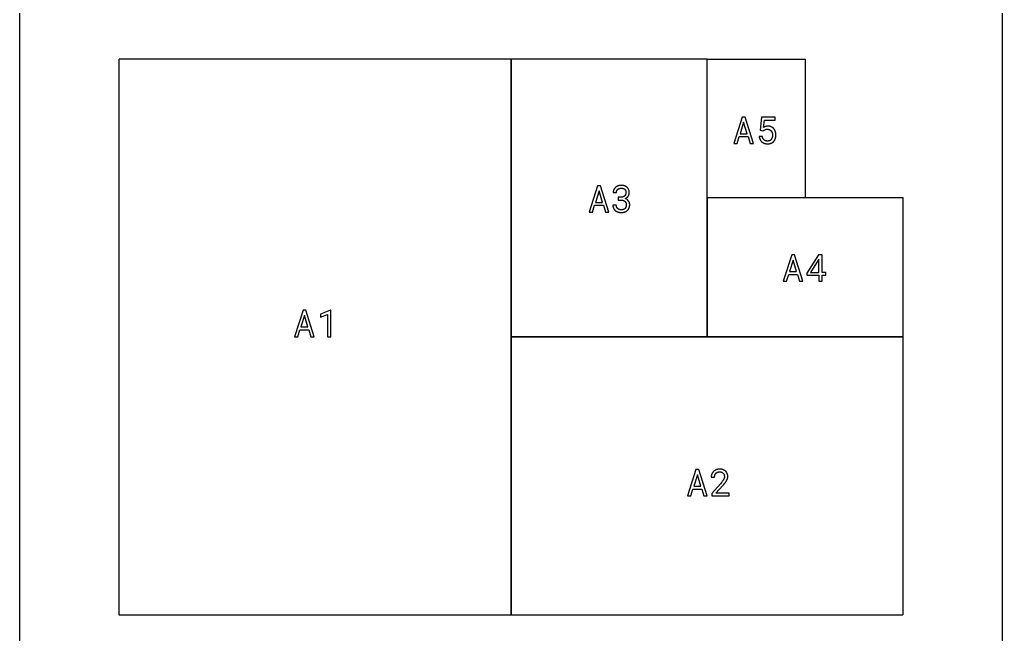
# Model space of a CAD drawing. Extents: x -150 to 1338, y -50 to 2906.
# Drawn here: x -150 to 1338, y 1000 to 1931 of the extents above; entities that cross this region are included whole.
import ezdxf

# ---------------------------------------------------------------- set-up
doc = ezdxf.new("R2010")
doc.units = 0
doc.header["$MEASUREMENT"] = 0
doc.linetypes.add('DASHED2', pattern=[0.375, 0.25, -0.125])
doc.layers.get('0').update_dxf_attribs({"linetype": 'CONTINUOUS'})

msp = doc.modelspace()

# ---------------------------------------------------------------- linework, layer by layer
for p, q in [((-150, 2865.8), (-150, -10)), ((1338, -10), (1338, 2865.8)), ((944.1, 1783.5), (931.2, 1743.5)), ((946.3, 1775.7), (940.9, 1758.3)), ((948.4, 1783.5), (944.1, 1783.5)), ((951.5, 1758.3), (946.3, 1775.7)), ((961.1, 1743.5), (948.4, 1783.5)), ((973.4, 1783.5), (971.4, 1763.6)), ((993.9, 1783.5), (973.4, 1783.5)), ((976.5, 1767.9), (977.6, 1778.6)), ((977.6, 1778.6), (993.9, 1778.6)), ((993.9, 1778.6), (993.9, 1783.5)), ((940.9, 1758.3), (951.5, 1758.3)), ((971.4, 1763.6), (975.4, 1762.6)), ((975.4, 1762.6), (976.7, 1763.6)), ((931.2, 1743.5), (936.3, 1743.5)), ((936.3, 1743.5), (939.5, 1753.9)), ((939.5, 1753.9), (952.9, 1753.9)), ((952.9, 1753.9), (956, 1743.5)), ((956, 1743.5), (961.1, 1743.5)), ((974.7, 1754.1), (969.9, 1754.1)), ((725.1, 1679.5), (712.2, 1639.5)), ((727.3, 1671.7), (721.9, 1654.3)), ((729.4, 1679.5), (725.1, 1679.5)), ((732.5, 1654.3), (727.3, 1671.7)), ((742.1, 1639.5), (729.4, 1679.5)), ((748.7, 1669.1), (753.8, 1669.1)), ((721.9, 1654.3), (732.5, 1654.3)), ((756.5, 1662), (756.5, 1657.9)), ((760.1, 1662), (756.5, 1662)), ((756.5, 1657.9), (760.1, 1657.9)), ((712.2, 1639.5), (717.3, 1639.5)), ((717.3, 1639.5), (720.5, 1649.9)), ((720.5, 1649.9), (733.9, 1649.9)), ((733.9, 1649.9), (737, 1639.5)), ((737, 1639.5), (742.1, 1639.5)), ((753.4, 1650.1), (748.3, 1650.1)), ((1019.1, 1575), (1006.2, 1535)), ((1021.3, 1567.1), (1015.9, 1549.8)), ((1023.4, 1575), (1019.1, 1575)), ((1026.5, 1549.8), (1021.3, 1567.1)), ((1036.1, 1535), (1023.4, 1575)), ((1059.7, 1575), (1041.8, 1547.3)), ((1059.2, 1566.7), (1047.5, 1548.4)), ((1060.1, 1568.2), (1059.2, 1566.7)), ((1065.1, 1575), (1059.7, 1575)), ((1060.1, 1548.4), (1060.1, 1568.2)), ((1065.1, 1548.4), (1065.1, 1575)), ((1015.9, 1549.8), (1026.5, 1549.8)), ((1047.5, 1548.4), (1060.1, 1548.4)), ((1070.7, 1548.4), (1065.1, 1548.4)), ((1070.7, 1544.3), (1070.7, 1548.4)), ((1006.2, 1535), (1011.3, 1535)), ((1011.3, 1535), (1014.5, 1545.4)), ((1014.5, 1545.4), (1027.9, 1545.4)), ((1027.9, 1545.4), (1031, 1535)), ((1031, 1535), (1036.1, 1535)), ((1041.8, 1547.3), (1041.8, 1544.3)), ((1041.8, 1544.3), (1060.1, 1544.3)), ((1060.1, 1544.3), (1060.1, 1535)), ((1060.1, 1535), (1065.1, 1535)), ((1065.1, 1544.3), (1070.7, 1544.3)), ((1065.1, 1535), (1065.1, 1544.3)), ((279.1, 1491), (266.2, 1451)), ((283.4, 1491), (279.1, 1491)), ((296.1, 1451), (283.4, 1491)), ((320.6, 1491), (305.5, 1485.2)), ((321, 1491), (320.6, 1491)), ((321, 1451), (321, 1491)), ((281.3, 1483.1), (275.9, 1465.8)), ((286.5, 1465.8), (281.3, 1483.1)), ((305.5, 1485.2), (305.5, 1480.5)), ((305.5, 1480.5), (315.9, 1484.5)), ((315.9, 1484.5), (315.9, 1451)), ((271.3, 1451), (274.5, 1461.4)), ((274.5, 1461.4), (287.9, 1461.4)), ((275.9, 1465.8), (286.5, 1465.8)), ((287.9, 1461.4), (291, 1451)), ((266.2, 1451), (271.3, 1451)), ((291, 1451), (296.1, 1451)), ((315.9, 1451), (321, 1451)), ((874.1, 1250), (861.2, 1210)), ((878.4, 1250), (874.1, 1250)), ((891.1, 1210), (878.4, 1250)), ((876.3, 1242.1), (870.9, 1224.8)), ((881.5, 1224.8), (876.3, 1242.1)), ((897.1, 1238.2), (902.2, 1238.2)), ((866.3, 1210), (869.5, 1220.4)), ((869.5, 1220.4), (882.9, 1220.4)), ((870.9, 1224.8), (881.5, 1224.8)), ((882.9, 1220.4), (886, 1210)), ((911, 1228.2), (897.9, 1213.7)), ((904, 1214.1), (914.7, 1225.8)), ((861.2, 1210), (866.3, 1210)), ((886, 1210), (891.1, 1210)), ((897.9, 1213.7), (897.9, 1210)), ((897.9, 1210), (924.1, 1210)), ((924.1, 1214.1), (904, 1214.1)), ((924.1, 1210), (924.1, 1214.1))]:
    msp.add_line(p, q)
at = {"linetype": 'DASHED2'}
for points in [[(594, 1030), (594, 1871), (0, 1871), (0, 1030)], [(891, 1451), (891, 1871), (594, 1871), (594, 1451)], [(1039.5, 1661), (891, 1661), (891, 1871), (1039.5, 1871)], [(891, 1871), (1039.5, 1871), (1039.5, 1661), (891, 1661)], [(594, 1030), (1188, 1030), (1188, 1451), (594, 1451)]]:
    msp.add_lwpolyline(points, close=True, dxfattribs=at)
for points in [[(969.9, 1754.1), (969.9, 1753.7), (970, 1753.4), (970, 1753.1), (970.1, 1752.7), (970.2, 1752.4), (970.2, 1752.1), (970.3, 1751.8), (970.4, 1751.5), (970.5, 1751.2), (970.6, 1750.9), (970.7, 1750.6), (970.8, 1750.3), (970.9, 1750), (971, 1749.7), (971.1, 1749.5), (971.2, 1749.2), (971.4, 1749), (971.5, 1748.7), (971.7, 1748.5), (971.8, 1748.2), (972, 1748), (972.2, 1747.7), (972.3, 1747.5), (972.5, 1747.3), (972.7, 1747.1), (972.8, 1746.9), (973, 1746.7), (973.2, 1746.5), (973.4, 1746.3), (973.6, 1746.1), (973.8, 1745.9), (974, 1745.7), (974.2, 1745.6), (974.5, 1745.4), (974.7, 1745.3), (974.9, 1745.1), (975.1, 1745), (975.4, 1744.8), (975.6, 1744.7), (975.8, 1744.5), (976.1, 1744.4), (976.3, 1744.3), (976.6, 1744.2), (976.8, 1744.1), (977.1, 1744), (977.4, 1743.9), (977.6, 1743.8), (977.9, 1743.7), (978.2, 1743.6), (978.4, 1743.5), (978.7, 1743.5), (979, 1743.4), (979.3, 1743.3), (979.6, 1743.3), (979.8, 1743.2), (980.1, 1743.2), (980.4, 1743.1), (980.7, 1743.1), (981, 1743.1), (981.3, 1743), (981.6, 1743), (981.9, 1743), (982.2, 1743), (982.5, 1743), (982.9, 1743), (983.3, 1743), (983.7, 1743), (984.1, 1743.1), (984.4, 1743.1), (984.8, 1743.1), (985.1, 1743.2), (985.5, 1743.2), (985.8, 1743.3), (986.2, 1743.4), (986.5, 1743.5), (986.8, 1743.6), (987.1, 1743.7), (987.5, 1743.8), (987.8, 1743.9), (988.1, 1744), (988.4, 1744.1), (988.6, 1744.3), (988.9, 1744.4), (989.2, 1744.5), (989.5, 1744.7), (989.7, 1744.9), (990, 1745), (990.2, 1745.2), (990.5, 1745.4), (990.7, 1745.5), (990.9, 1745.7), (991.1, 1745.9), (991.4, 1746.1), (991.6, 1746.3), (991.8, 1746.5), (992, 1746.8), (992.2, 1747), (992.3, 1747.2), (992.5, 1747.5), (992.7, 1747.7), (992.9, 1747.9), (993, 1748.2), (993.2, 1748.5), (993.3, 1748.7), (993.5, 1749), (993.6, 1749.3), (993.7, 1749.5), (993.9, 1749.8), (994, 1750.1), (994.1, 1750.4), (994.2, 1750.7), (994.3, 1751), (994.4, 1751.3), (994.5, 1751.6), (994.6, 1751.9), (994.6, 1752.2), (994.7, 1752.6), (994.8, 1752.9), (994.8, 1753.2), (994.9, 1753.5), (994.9, 1753.9), (995, 1754.2), (995, 1754.6), (995, 1754.9), (995, 1755.2), (995.1, 1755.6), (995.1, 1756.3), (995.1, 1757), (995, 1757.4), (995, 1757.8), (995, 1758.1), (995, 1758.5), (994.9, 1758.8), (994.9, 1759.2), (994.8, 1759.5), (994.7, 1759.9), (994.7, 1760.2), (994.6, 1760.5), (994.5, 1760.8), (994.4, 1761.2), (994.3, 1761.5), (994.2, 1761.8), (994.1, 1762.1), (994, 1762.4), (993.9, 1762.7), (993.8, 1763), (993.7, 1763.3), (993.5, 1763.5), (993.4, 1763.8), (993.2, 1764.1), (993.1, 1764.3), (992.9, 1764.6), (992.8, 1764.8), (992.6, 1765.1), (992.4, 1765.3), (992.3, 1765.6), (992.1, 1765.8), (991.9, 1766), (991.7, 1766.2), (991.5, 1766.4), (991.3, 1766.6), (991.1, 1766.8), (990.9, 1767), (990.6, 1767.2), (990.4, 1767.4), (990.2, 1767.6), (989.9, 1767.7), (989.7, 1767.9), (989.5, 1768), (989.2, 1768.2), (988.9, 1768.3), (988.7, 1768.5), (988.4, 1768.6), (988.1, 1768.7), (987.9, 1768.8), (987.6, 1768.9), (987.3, 1769), (987, 1769.1), (986.7, 1769.2), (986.4, 1769.3), (986.1, 1769.4), (985.8, 1769.4), (985.5, 1769.5), (985.2, 1769.5), (984.8, 1769.6), (984.5, 1769.6), (984.2, 1769.6), (983.9, 1769.7), (983.5, 1769.7), (983.2, 1769.7), (982.6, 1769.7), (982.1, 1769.6), (981.9, 1769.6), (981.6, 1769.6), (981.4, 1769.6), (981.1, 1769.5), (980.9, 1769.5), (980.7, 1769.5), (980.4, 1769.4), (980.2, 1769.4), (980, 1769.3), (979.8, 1769.3), (979.6, 1769.2), (979.4, 1769.2), (978.9, 1769), (978.6, 1768.9), (978.2, 1768.7), (977.8, 1768.6), (977.5, 1768.4), (977.1, 1768.3), (976.8, 1768.1), (976.5, 1767.9)], [(979.8, 1764.9), (980, 1765), (980.3, 1765), (980.5, 1765), (980.8, 1765.1), (981.1, 1765.1), (981.4, 1765.1), (981.7, 1765.1), (982, 1765.1), (982.2, 1765.1), (982.5, 1765.1), (982.7, 1765.1), (982.9, 1765.1), (983.1, 1765), (983.4, 1765), (983.6, 1765), (983.8, 1764.9), (984, 1764.9), (984.2, 1764.8), (984.4, 1764.8), (984.6, 1764.7), (984.8, 1764.7), (985, 1764.6), (985.2, 1764.5), (985.4, 1764.4), (985.6, 1764.3), (985.8, 1764.2), (985.9, 1764.2), (986.1, 1764.1), (986.3, 1763.9), (986.4, 1763.8), (986.6, 1763.7), (986.8, 1763.6), (986.9, 1763.5), (987.1, 1763.4), (987.2, 1763.2), (987.4, 1763.1), (987.5, 1763), (987.6, 1762.8), (987.8, 1762.7), (987.9, 1762.5), (988, 1762.4), (988.1, 1762.2), (988.3, 1762.1), (988.4, 1761.9), (988.5, 1761.8), (988.6, 1761.6), (988.7, 1761.4), (988.8, 1761.2), (988.9, 1761.1), (989, 1760.9), (989.1, 1760.7), (989.1, 1760.5), (989.2, 1760.3), (989.3, 1760.1), (989.4, 1759.9), (989.5, 1759.5), (989.6, 1759.3), (989.6, 1759.1), (989.7, 1758.9), (989.7, 1758.7), (989.8, 1758.5), (989.8, 1758.3), (989.8, 1758), (989.9, 1757.8), (989.9, 1757.6), (989.9, 1757.4), (989.9, 1757.2), (990, 1756.9), (990, 1756.7), (990, 1756.5), (990, 1756.2), (990, 1755.7), (990, 1755.2), (989.9, 1754.8), (989.9, 1754.5), (989.9, 1754.3), (989.8, 1754), (989.8, 1753.8), (989.7, 1753.6), (989.7, 1753.4), (989.7, 1753.1), (989.6, 1752.9), (989.5, 1752.7), (989.4, 1752.3), (989.4, 1752.1), (989.3, 1751.9), (989.2, 1751.7), (989.1, 1751.5), (989.1, 1751.3), (989, 1751.1), (988.9, 1750.9), (988.8, 1750.8), (988.7, 1750.6), (988.6, 1750.4), (988.5, 1750.3), (988.4, 1750.1), (988.3, 1749.9), (988.2, 1749.8), (988.1, 1749.6), (987.9, 1749.5), (987.8, 1749.3), (987.7, 1749.2), (987.6, 1749.1), (987.4, 1748.9), (987.3, 1748.8), (987.2, 1748.7), (987, 1748.6), (986.9, 1748.5), (986.7, 1748.3), (986.6, 1748.2), (986.4, 1748.1), (986.2, 1748), (986.1, 1748), (985.9, 1747.9), (985.7, 1747.8), (985.5, 1747.7), (985.4, 1747.6), (985.2, 1747.6), (985, 1747.5), (984.8, 1747.4), (984.6, 1747.4), (984.4, 1747.3), (984.2, 1747.3), (984, 1747.3), (983.8, 1747.2), (983.6, 1747.2), (983.4, 1747.2), (983.2, 1747.2), (983, 1747.2), (982.7, 1747.2), (982.5, 1747.1), (982.3, 1747.2), (982.1, 1747.2), (981.9, 1747.2), (981.7, 1747.2), (981.5, 1747.2), (981.3, 1747.2), (981.2, 1747.2), (981, 1747.3), (980.8, 1747.3), (980.6, 1747.3), (980.4, 1747.4), (980.3, 1747.4), (980.1, 1747.4), (979.9, 1747.5), (979.8, 1747.5), (979.6, 1747.6), (979.4, 1747.6), (979.3, 1747.7), (979.1, 1747.8), (978.9, 1747.8), (978.8, 1747.9), (978.6, 1748), (978.5, 1748.1), (978.3, 1748.1), (978.2, 1748.2), (978, 1748.3), (977.9, 1748.4), (977.8, 1748.5), (977.6, 1748.6), (977.5, 1748.7), (977.4, 1748.8), (977.2, 1748.9), (977.1, 1749), (977, 1749.1), (976.9, 1749.3), (976.8, 1749.4), (976.6, 1749.5), (976.5, 1749.6), (976.4, 1749.8), (976.3, 1749.9), (976.2, 1750), (976.1, 1750.2), (976, 1750.3), (975.9, 1750.5), (975.8, 1750.6), (975.8, 1750.8), (975.7, 1750.9), (975.6, 1751.1), (975.5, 1751.2), (975.4, 1751.4), (975.4, 1751.6), (975.3, 1751.7), (975.2, 1751.9), (975.2, 1752.1), (975.1, 1752.3), (975.1, 1752.5), (975, 1752.7), (975, 1752.9), (974.9, 1753), (974.9, 1753.2), (974.8, 1753.7), (974.7, 1754.1)], [(766.9, 1660.1), (767.1, 1660.2), (767.3, 1660.2), (767.5, 1660.3), (767.7, 1660.4), (767.9, 1660.5), (768.1, 1660.6), (768.3, 1660.7), (768.4, 1660.8), (768.6, 1660.9), (768.8, 1661.1), (769, 1661.2), (769.1, 1661.3), (769.3, 1661.4), (769.4, 1661.5), (769.6, 1661.6), (769.7, 1661.8), (770, 1662), (770.3, 1662.3), (770.5, 1662.6), (770.8, 1662.8), (770.9, 1663), (771, 1663.1), (771.1, 1663.3), (771.2, 1663.4), (771.3, 1663.5), (771.5, 1663.7), (771.5, 1663.8), (771.6, 1664), (771.8, 1664.3), (772, 1664.6), (772.1, 1664.9), (772.3, 1665.2), (772.4, 1665.3), (772.4, 1665.5), (772.5, 1665.6), (772.5, 1665.8), (772.6, 1665.9), (772.6, 1666.1), (772.7, 1666.2), (772.7, 1666.4), (772.8, 1666.7), (772.9, 1667), (773, 1667.3), (773, 1667.6), (773, 1667.8), (773, 1667.9), (773.1, 1668.1), (773.1, 1668.2), (773.1, 1668.3), (773.1, 1668.5), (773.1, 1668.6), (773.1, 1668.8), (773.1, 1669.1), (773.1, 1669.5), (773.1, 1669.8), (773, 1670.1), (773, 1670.5), (773, 1670.8), (772.9, 1671.1), (772.9, 1671.4), (772.8, 1671.7), (772.8, 1672), (772.7, 1672.3), (772.6, 1672.6), (772.5, 1672.9), (772.4, 1673.1), (772.3, 1673.4), (772.2, 1673.7), (772.1, 1673.9), (772, 1674.2), (771.9, 1674.4), (771.7, 1674.7), (771.6, 1674.9), (771.5, 1675.2), (771.3, 1675.4), (771.2, 1675.6), (771, 1675.8), (770.8, 1676), (770.7, 1676.3), (770.5, 1676.5), (770.3, 1676.7), (770.1, 1676.8), (769.9, 1677), (769.7, 1677.2), (769.5, 1677.4), (769.3, 1677.6), (769.1, 1677.7), (768.9, 1677.9), (768.7, 1678), (768.5, 1678.2), (768.2, 1678.3), (768, 1678.5), (767.8, 1678.6), (767.5, 1678.7), (767.3, 1678.8), (767, 1679), (766.7, 1679.1), (766.5, 1679.2), (766.2, 1679.3), (765.9, 1679.4), (765.4, 1679.5), (765.1, 1679.6), (764.8, 1679.7), (764.5, 1679.7), (764.2, 1679.8), (763.9, 1679.9), (763.6, 1679.9), (763.3, 1680), (763, 1680), (762.6, 1680), (762.3, 1680.1), (762, 1680.1), (761.7, 1680.1), (761.3, 1680.1), (761, 1680.1), (760.7, 1680.1), (760.3, 1680.1), (760, 1680.1), (759.7, 1680), (759.3, 1680), (759, 1680), (758.7, 1679.9), (758.4, 1679.9), (758, 1679.8), (757.7, 1679.8), (757.4, 1679.7), (757.1, 1679.6), (756.8, 1679.5), (756.5, 1679.4), (756.2, 1679.3), (756, 1679.2), (755.7, 1679.1), (755.4, 1679), (755.1, 1678.9), (754.9, 1678.8), (754.6, 1678.6), (754.4, 1678.5), (754.1, 1678.3), (753.9, 1678.2), (753.6, 1678.1), (753.4, 1677.9), (753.2, 1677.7), (752.9, 1677.6), (752.7, 1677.4), (752.5, 1677.2), (752.3, 1677), (752.1, 1676.9), (751.9, 1676.7), (751.7, 1676.5), (751.5, 1676.3), (751.3, 1676.1), (751.1, 1675.9), (751, 1675.7), (750.8, 1675.5), (750.6, 1675.2), (750.5, 1675), (750.3, 1674.8), (750.2, 1674.6), (750.1, 1674.3), (749.9, 1674.1), (749.8, 1673.8), (749.7, 1673.6), (749.6, 1673.3), (749.4, 1673.1), (749.3, 1672.8), (749.3, 1672.6), (749.2, 1672.3), (749.1, 1672.1), (749, 1671.8), (749, 1671.5), (748.9, 1671.3), (748.8, 1671), (748.8, 1670.7), (748.8, 1670.5), (748.7, 1670.2), (748.7, 1669.9), (748.7, 1669.6), (748.7, 1669.3), (748.7, 1669.1)], [(753.8, 1669.1), (753.8, 1669.2), (753.8, 1669.4), (753.8, 1669.6), (753.8, 1669.8), (753.8, 1670), (753.9, 1670.2), (753.9, 1670.4), (753.9, 1670.5), (754, 1670.7), (754, 1670.9), (754, 1671.1), (754.1, 1671.2), (754.1, 1671.4), (754.2, 1671.6), (754.2, 1671.7), (754.3, 1671.9), (754.4, 1672), (754.4, 1672.2), (754.5, 1672.3), (754.6, 1672.5), (754.7, 1672.6), (754.8, 1672.8), (754.8, 1672.9), (754.9, 1673.1), (755, 1673.2), (755.1, 1673.3), (755.2, 1673.5), (755.3, 1673.6), (755.4, 1673.7), (755.5, 1673.8), (755.6, 1673.9), (755.8, 1674.1), (755.9, 1674.2), (756, 1674.3), (756.1, 1674.4), (756.3, 1674.5), (756.4, 1674.6), (756.5, 1674.7), (756.7, 1674.8), (756.8, 1674.9), (757, 1674.9), (757.1, 1675), (757.3, 1675.1), (757.4, 1675.2), (757.6, 1675.2), (757.7, 1675.3), (757.9, 1675.4), (758, 1675.4), (758.2, 1675.5), (758.4, 1675.5), (758.6, 1675.6), (758.7, 1675.6), (758.9, 1675.7), (759.1, 1675.7), (759.3, 1675.8), (759.5, 1675.8), (759.6, 1675.8), (759.8, 1675.9), (760, 1675.9), (760.2, 1675.9), (760.4, 1675.9), (760.6, 1675.9), (760.8, 1675.9), (761, 1675.9), (761.4, 1675.9), (761.6, 1675.9), (761.8, 1675.9), (762, 1675.9), (762.2, 1675.9), (762.4, 1675.8), (762.6, 1675.8), (762.8, 1675.8), (763, 1675.7), (763.2, 1675.7), (763.4, 1675.7), (763.5, 1675.6), (763.7, 1675.6), (763.9, 1675.5), (764, 1675.5), (764.2, 1675.4), (764.4, 1675.4), (764.5, 1675.3), (764.7, 1675.2), (764.8, 1675.2), (765, 1675.1), (765.1, 1675), (765.2, 1674.9), (765.4, 1674.8), (765.5, 1674.7), (765.6, 1674.7), (765.8, 1674.6), (765.9, 1674.5), (766, 1674.4), (766.1, 1674.2), (766.2, 1674.1), (766.3, 1674), (766.4, 1673.9), (766.5, 1673.8), (766.6, 1673.7), (766.7, 1673.5), (766.8, 1673.4), (766.9, 1673.3), (767, 1673.2), (767.1, 1673), (767.2, 1672.9), (767.2, 1672.7), (767.3, 1672.6), (767.4, 1672.4), (767.5, 1672.3), (767.5, 1672.1), (767.6, 1671.9), (767.6, 1671.8), (767.7, 1671.6), (767.7, 1671.4), (767.8, 1671.3), (767.8, 1671.1), (767.8, 1670.9), (767.9, 1670.7), (767.9, 1670.5), (767.9, 1670.3), (768, 1670.1), (768, 1669.9), (768, 1669.7), (768, 1669.5), (768, 1669.3), (768, 1668.9), (768, 1668.7), (768, 1668.5), (768, 1668.3), (768, 1668.2), (768, 1668), (767.9, 1667.8), (767.9, 1667.6), (767.9, 1667.4), (767.9, 1667.3), (767.8, 1667.1), (767.8, 1666.9), (767.7, 1666.8), (767.7, 1666.6), (767.6, 1666.4), (767.6, 1666.3), (767.5, 1666.1), (767.4, 1666), (767.4, 1665.8), (767.3, 1665.7), (767.2, 1665.5), (767.1, 1665.4), (767, 1665.2), (766.9, 1665.1), (766.8, 1664.9), (766.8, 1664.8), (766.6, 1664.7), (766.5, 1664.5), (766.4, 1664.4), (766.3, 1664.3), (766.2, 1664.2), (766.1, 1664.1), (766, 1663.9), (765.8, 1663.8), (765.7, 1663.7), (765.6, 1663.6), (765.4, 1663.5), (765.3, 1663.4), (765.1, 1663.3), (765, 1663.2), (764.8, 1663.1), (764.7, 1663), (764.5, 1663), (764.4, 1662.9), (764.2, 1662.8), (764, 1662.7), (763.8, 1662.7), (763.7, 1662.6), (763.5, 1662.5), (763.3, 1662.5), (763.1, 1662.4), (762.9, 1662.3), (762.7, 1662.3), (762.5, 1662.2), (762.3, 1662.2), (762.1, 1662.2), (761.9, 1662.1), (761.7, 1662.1), (761.5, 1662.1), (761.3, 1662), (761, 1662), (760.8, 1662), (760.6, 1662), (760.3, 1662), (760.1, 1662)], [(748.3, 1650.1), (748.4, 1649.8), (748.4, 1649.4), (748.4, 1649.1), (748.4, 1648.8), (748.4, 1648.5), (748.5, 1648.2), (748.5, 1647.9), (748.6, 1647.6), (748.7, 1647.3), (748.7, 1647), (748.8, 1646.7), (748.9, 1646.5), (749, 1646.2), (749.1, 1645.9), (749.2, 1645.7), (749.3, 1645.4), (749.5, 1645.1), (749.6, 1644.9), (749.7, 1644.7), (749.9, 1644.4), (750, 1644.2), (750.2, 1643.9), (750.4, 1643.7), (750.5, 1643.5), (750.7, 1643.3), (750.9, 1643.1), (751.1, 1642.9), (751.2, 1642.7), (751.4, 1642.5), (751.6, 1642.3), (751.8, 1642.1), (752.1, 1641.9), (752.3, 1641.7), (752.5, 1641.6), (752.7, 1641.4), (752.9, 1641.2), (753.2, 1641.1), (753.4, 1640.9), (753.7, 1640.8), (753.9, 1640.7), (754.2, 1640.5), (754.4, 1640.4), (754.7, 1640.3), (754.9, 1640.2), (755.2, 1640), (755.5, 1639.9), (755.8, 1639.8), (756.1, 1639.7), (756.4, 1639.7), (756.7, 1639.6), (757, 1639.5), (757.3, 1639.4), (757.6, 1639.4), (757.9, 1639.3), (758.2, 1639.2), (758.5, 1639.2), (758.8, 1639.1), (759.1, 1639.1), (759.4, 1639.1), (759.7, 1639), (760.1, 1639), (760.4, 1639), (760.7, 1639), (761, 1639), (761.4, 1639), (761.7, 1639), (762, 1639), (762.4, 1639), (762.7, 1639.1), (763, 1639.1), (763.3, 1639.1), (763.6, 1639.2), (763.9, 1639.2), (764.3, 1639.3), (764.6, 1639.4), (764.9, 1639.4), (765.2, 1639.5), (765.5, 1639.6), (765.7, 1639.7), (766, 1639.8), (766.3, 1639.9), (766.6, 1640), (766.9, 1640.1), (767.2, 1640.2), (767.4, 1640.3), (767.7, 1640.5), (768, 1640.6), (768.2, 1640.7), (768.5, 1640.9), (768.7, 1641), (769, 1641.2), (769.2, 1641.4), (769.4, 1641.5), (769.6, 1641.7), (769.9, 1641.9), (770.1, 1642), (770.3, 1642.2), (770.5, 1642.4), (770.7, 1642.6), (770.9, 1642.8), (771.1, 1643.1), (771.3, 1643.3), (771.4, 1643.5), (771.6, 1643.7), (771.8, 1644), (771.9, 1644.2), (772.1, 1644.4), (772.2, 1644.7), (772.4, 1644.9), (772.5, 1645.2), (772.6, 1645.5), (772.7, 1645.7), (772.9, 1646), (773, 1646.3), (773.1, 1646.6), (773.2, 1646.9), (773.2, 1647.1), (773.3, 1647.4), (773.4, 1647.8), (773.5, 1648.1), (773.5, 1648.4), (773.6, 1648.7), (773.6, 1649), (773.6, 1649.3), (773.7, 1649.7), (773.7, 1650), (773.7, 1650.4), (773.7, 1650.7), (773.7, 1651), (773.7, 1651.4), (773.7, 1651.7), (773.6, 1652.1), (773.6, 1652.4), (773.5, 1652.8), (773.5, 1653.1), (773.4, 1653.5)], [(760.1, 1657.9), (760.6, 1657.9), (761, 1657.8), (761.5, 1657.8), (761.9, 1657.8), (762.3, 1657.7), (762.6, 1657.7), (762.8, 1657.6), (763, 1657.6), (763.2, 1657.5), (763.4, 1657.5), (763.6, 1657.4), (763.8, 1657.4), (764, 1657.3), (764.1, 1657.3), (764.3, 1657.2), (764.5, 1657.1), (764.7, 1657), (764.9, 1657), (765, 1656.9), (765.2, 1656.8), (765.4, 1656.7), (765.5, 1656.6), (765.7, 1656.5), (765.8, 1656.4), (766, 1656.3), (766.1, 1656.2), (766.3, 1656.1), (766.4, 1656), (766.5, 1655.9), (766.7, 1655.7), (766.8, 1655.6), (766.9, 1655.5), (767, 1655.3), (767.1, 1655.2), (767.3, 1655.1), (767.4, 1654.9), (767.5, 1654.8), (767.6, 1654.6), (767.7, 1654.5), (767.7, 1654.3), (767.8, 1654.1), (767.9, 1654), (768, 1653.8)], [(768, 1653.8), (768.1, 1653.6), (768.1, 1653.5), (768.2, 1653.3), (768.3, 1653.1), (768.3, 1652.9), (768.4, 1652.7), (768.4, 1652.5), (768.5, 1652.3), (768.5, 1652.1), (768.5, 1651.9), (768.6, 1651.7), (768.6, 1651.5), (768.6, 1651.3), (768.6, 1651.1), (768.6, 1650.8), (768.6, 1650.6), (768.6, 1650.4), (768.6, 1650.1), (768.6, 1649.9), (768.6, 1649.7), (768.6, 1649.5), (768.5, 1649.2), (768.5, 1649), (768.5, 1648.8), (768.4, 1648.6), (768.4, 1648.4), (768.4, 1648.2), (768.3, 1648), (768.3, 1647.8), (768.2, 1647.7), (768.1, 1647.5), (768.1, 1647.3), (768, 1647.1), (767.9, 1647), (767.9, 1646.8), (767.8, 1646.6), (767.7, 1646.5), (767.6, 1646.3), (767.5, 1646.2), (767.4, 1646), (767.3, 1645.9), (767.2, 1645.8), (767.1, 1645.6), (767, 1645.5), (766.9, 1645.4), (766.8, 1645.2), (766.7, 1645.1), (766.6, 1645), (766.4, 1644.9), (766.3, 1644.8), (766.2, 1644.7), (766, 1644.6), (765.9, 1644.5), (765.8, 1644.4), (765.6, 1644.3), (765.5, 1644.2), (765.3, 1644.1), (765.2, 1644), (765, 1643.9), (764.8, 1643.9), (764.7, 1643.8), (764.5, 1643.7), (764.3, 1643.6), (764.2, 1643.6)], [(764.2, 1643.6), (764, 1643.5), (763.8, 1643.5), (763.6, 1643.4), (763.4, 1643.4), (763.3, 1643.4), (763.1, 1643.3), (762.9, 1643.3), (762.7, 1643.3), (762.5, 1643.2), (762.3, 1643.2), (762.1, 1643.2), (761.9, 1643.2), (761.5, 1643.2), (761, 1643.1), (760.8, 1643.2), (760.6, 1643.2), (760.4, 1643.2), (760.2, 1643.2), (760, 1643.2), (759.8, 1643.2), (759.6, 1643.2), (759.4, 1643.3), (759.2, 1643.3), (759, 1643.3), (758.8, 1643.4), (758.6, 1643.4), (758.4, 1643.5), (758.2, 1643.5), (758.1, 1643.6), (757.9, 1643.6), (757.7, 1643.7), (757.5, 1643.8), (757.4, 1643.8), (757.2, 1643.9), (757, 1644), (756.9, 1644.1), (756.7, 1644.2), (756.6, 1644.2), (756.4, 1644.3), (756.3, 1644.4), (756.1, 1644.5), (756, 1644.6), (755.9, 1644.7), (755.7, 1644.8), (755.6, 1644.9), (755.5, 1645), (755.4, 1645.2), (755.2, 1645.3), (755.1, 1645.4), (755, 1645.5), (754.9, 1645.6), (754.8, 1645.8), (754.7, 1645.9), (754.6, 1646), (754.5, 1646.2), (754.4, 1646.3), (754.3, 1646.5), (754.3, 1646.6), (754.2, 1646.8), (754.1, 1646.9), (754, 1647.1), (754, 1647.2)], [(914.7, 1225.8), (916.2, 1227.4), (917.6, 1229.1), (918.3, 1229.9), (918.6, 1230.4), (918.9, 1230.8), (919.2, 1231.2), (919.5, 1231.6), (919.7, 1232), (920.2, 1232.9), (920.5, 1233.3), (920.7, 1233.8), (920.9, 1234.2), (921.1, 1234.6), (921.3, 1235), (921.5, 1235.5), (921.6, 1235.9), (921.7, 1236.1), (921.8, 1236.3), (921.8, 1236.6), (921.9, 1236.8), (922, 1237), (922, 1237.2), (922, 1237.5), (922.1, 1237.7), (922.1, 1237.9), (922.2, 1238.1), (922.2, 1238.3), (922.2, 1238.6), (922.2, 1238.8), (922.2, 1239), (922.2, 1239.2), (922.2, 1239.5), (922.2, 1239.7), (922.2, 1240), (922.2, 1240.3), (922.2, 1240.6), (922.2, 1240.9), (922.1, 1241.2), (922.1, 1241.5), (922, 1241.8), (922, 1242), (921.9, 1242.3), (921.8, 1242.6), (921.8, 1242.8), (921.7, 1243.1), (921.6, 1243.4), (921.5, 1243.6), (921.4, 1243.9), (921.3, 1244.1), (921.2, 1244.4), (921, 1244.6), (920.9, 1244.9), (920.8, 1245.1), (920.7, 1245.3), (920.5, 1245.5), (920.4, 1245.8), (920.2, 1246), (920.1, 1246.2), (919.9, 1246.4), (919.7, 1246.6), (919.6, 1246.8), (919.4, 1247), (919.2, 1247.2), (919, 1247.4), (918.8, 1247.6), (918.6, 1247.8), (918.4, 1247.9), (918.2, 1248.1), (917.9, 1248.3), (917.7, 1248.4), (917.5, 1248.6), (917.3, 1248.7), (917, 1248.9), (916.8, 1249), (916.5, 1249.1), (916.2, 1249.2), (916, 1249.4), (915.7, 1249.5), (915.4, 1249.6), (914.9, 1249.8), (914.6, 1249.9), (914.3, 1250), (914, 1250.1), (913.7, 1250.1), (913.4, 1250.2), (913.1, 1250.3), (912.8, 1250.3), (912.4, 1250.4), (912.1, 1250.4), (911.8, 1250.5), (911.4, 1250.5), (911.1, 1250.5), (910.8, 1250.5), (910.4, 1250.5), (910.1, 1250.5), (909.7, 1250.5), (909.3, 1250.5), (908.9, 1250.5), (908.6, 1250.5), (908.2, 1250.5), (907.9, 1250.4), (907.5, 1250.4), (907.2, 1250.3), (906.8, 1250.2), (906.5, 1250.2), (906.1, 1250.1), (905.8, 1250), (905.5, 1249.9), (905.2, 1249.8), (904.9, 1249.7), (904.6, 1249.6), (904.3, 1249.4), (904, 1249.3), (903.7, 1249.2), (903.4, 1249), (903.1, 1248.9), (902.9, 1248.7), (902.6, 1248.6), (902.4, 1248.4), (902.1, 1248.2), (901.9, 1248.1), (901.6, 1247.9), (901.4, 1247.7), (901.2, 1247.5), (900.9, 1247.3), (900.7, 1247.1), (900.5, 1246.9), (900.3, 1246.7), (900.1, 1246.5), (899.9, 1246.2), (899.7, 1246), (899.6, 1245.8), (899.4, 1245.6), (899.2, 1245.3), (899, 1245.1), (898.9, 1244.8), (898.7, 1244.6), (898.6, 1244.3), (898.5, 1244.1), (898.3, 1243.8), (898.2, 1243.5), (898.1, 1243.2), (898, 1243), (897.9, 1242.7), (897.8, 1242.4), (897.7, 1242.1), (897.6, 1241.8), (897.5, 1241.5), (897.4, 1241.3), (897.4, 1241), (897.3, 1240.7), (897.3, 1240.4), (897.2, 1240.1), (897.2, 1239.8), (897.2, 1239.5), (897.1, 1239.2), (897.1, 1238.8), (897.1, 1238.5), (897.1, 1238.2)], [(902.2, 1238.2), (902.2, 1238.7), (902.2, 1239.1), (902.3, 1239.3), (902.3, 1239.6), (902.3, 1239.8), (902.3, 1240), (902.4, 1240.2), (902.4, 1240.4), (902.4, 1240.6), (902.5, 1240.8), (902.5, 1241), (902.6, 1241.2), (902.6, 1241.4), (902.7, 1241.6), (902.7, 1241.8), (902.8, 1242), (902.9, 1242.1), (903, 1242.3), (903, 1242.5), (903.1, 1242.7), (903.2, 1242.8), (903.3, 1243), (903.4, 1243.1), (903.5, 1243.3), (903.6, 1243.5), (903.7, 1243.6), (903.8, 1243.7), (903.9, 1243.9), (904, 1244), (904.1, 1244.1), (904.3, 1244.3), (904.4, 1244.4), (904.5, 1244.5), (904.7, 1244.7), (904.8, 1244.8), (904.9, 1244.9), (905.1, 1245), (905.2, 1245.1), (905.4, 1245.2), (905.6, 1245.3), (905.7, 1245.4), (905.9, 1245.5), (906, 1245.6), (906.2, 1245.6), (906.4, 1245.7), (906.6, 1245.8), (906.8, 1245.9), (907, 1245.9), (907.2, 1246), (907.4, 1246), (907.6, 1246.1), (907.8, 1246.1), (908, 1246.2), (908.2, 1246.2), (908.4, 1246.3), (908.6, 1246.3), (908.9, 1246.3), (909.1, 1246.3), (909.3, 1246.4), (909.6, 1246.4), (909.8, 1246.4), (910.1, 1246.4), (910.3, 1246.4), (910.5, 1246.4), (910.7, 1246.4), (910.9, 1246.3), (911.1, 1246.3), (911.3, 1246.3), (911.4, 1246.3), (911.6, 1246.2), (911.8, 1246.2), (912, 1246.1), (912.2, 1246.1), (912.3, 1246), (912.5, 1246), (912.7, 1245.9), (912.8, 1245.9), (913, 1245.8)], [(916.6, 1242), (916.7, 1241.8), (916.7, 1241.7), (916.8, 1241.5), (916.8, 1241.3), (916.9, 1241.2), (916.9, 1241), (917, 1240.8), (917, 1240.7), (917, 1240.5), (917.1, 1240.3), (917.1, 1240.1), (917.1, 1240), (917.1, 1239.8), (917.1, 1239.6), (917.1, 1239.4), (917.1, 1239.2), (917.1, 1238.9), (917.1, 1238.6), (917.1, 1238.3), (917.1, 1238), (917, 1237.7), (917, 1237.4), (916.9, 1237.2), (916.8, 1236.9), (916.8, 1236.7), (916.7, 1236.6), (916.7, 1236.4), (916.6, 1236.3), (916.5, 1236), (916.4, 1235.7), (916.3, 1235.4), (916.1, 1235.1), (916, 1234.8), (915.8, 1234.5), (915.6, 1234.1), (915.4, 1233.8), (915.2, 1233.5), (915, 1233.1), (914.5, 1232.4), (913.9, 1231.7), (913.3, 1230.9), (912.6, 1230.1), (911, 1228.2)]]:
    msp.add_lwpolyline(points)
msp.add_lwpolyline([(891, 1451), (1188, 1451), (1188, 1661), (891, 1661)], close=True)
at = {"extrusion": (0, 0, -1)}
for centre, radius, start, end in [((-981.1, 1757.6), 7.4, 54.1266, 79.9756), ((-761, 1650), 7.56, 338.5678, 0.7256), ((-910.6, 1239.9), 6.39, 112.019, 160.5271)]:
    msp.add_arc(centre, radius, start, end, dxfattribs=at)
msp.add_arc((764.7, 1651.4), 8.96, 13.3404, 75.2091)

doc.saveas('drawing.dxf')
